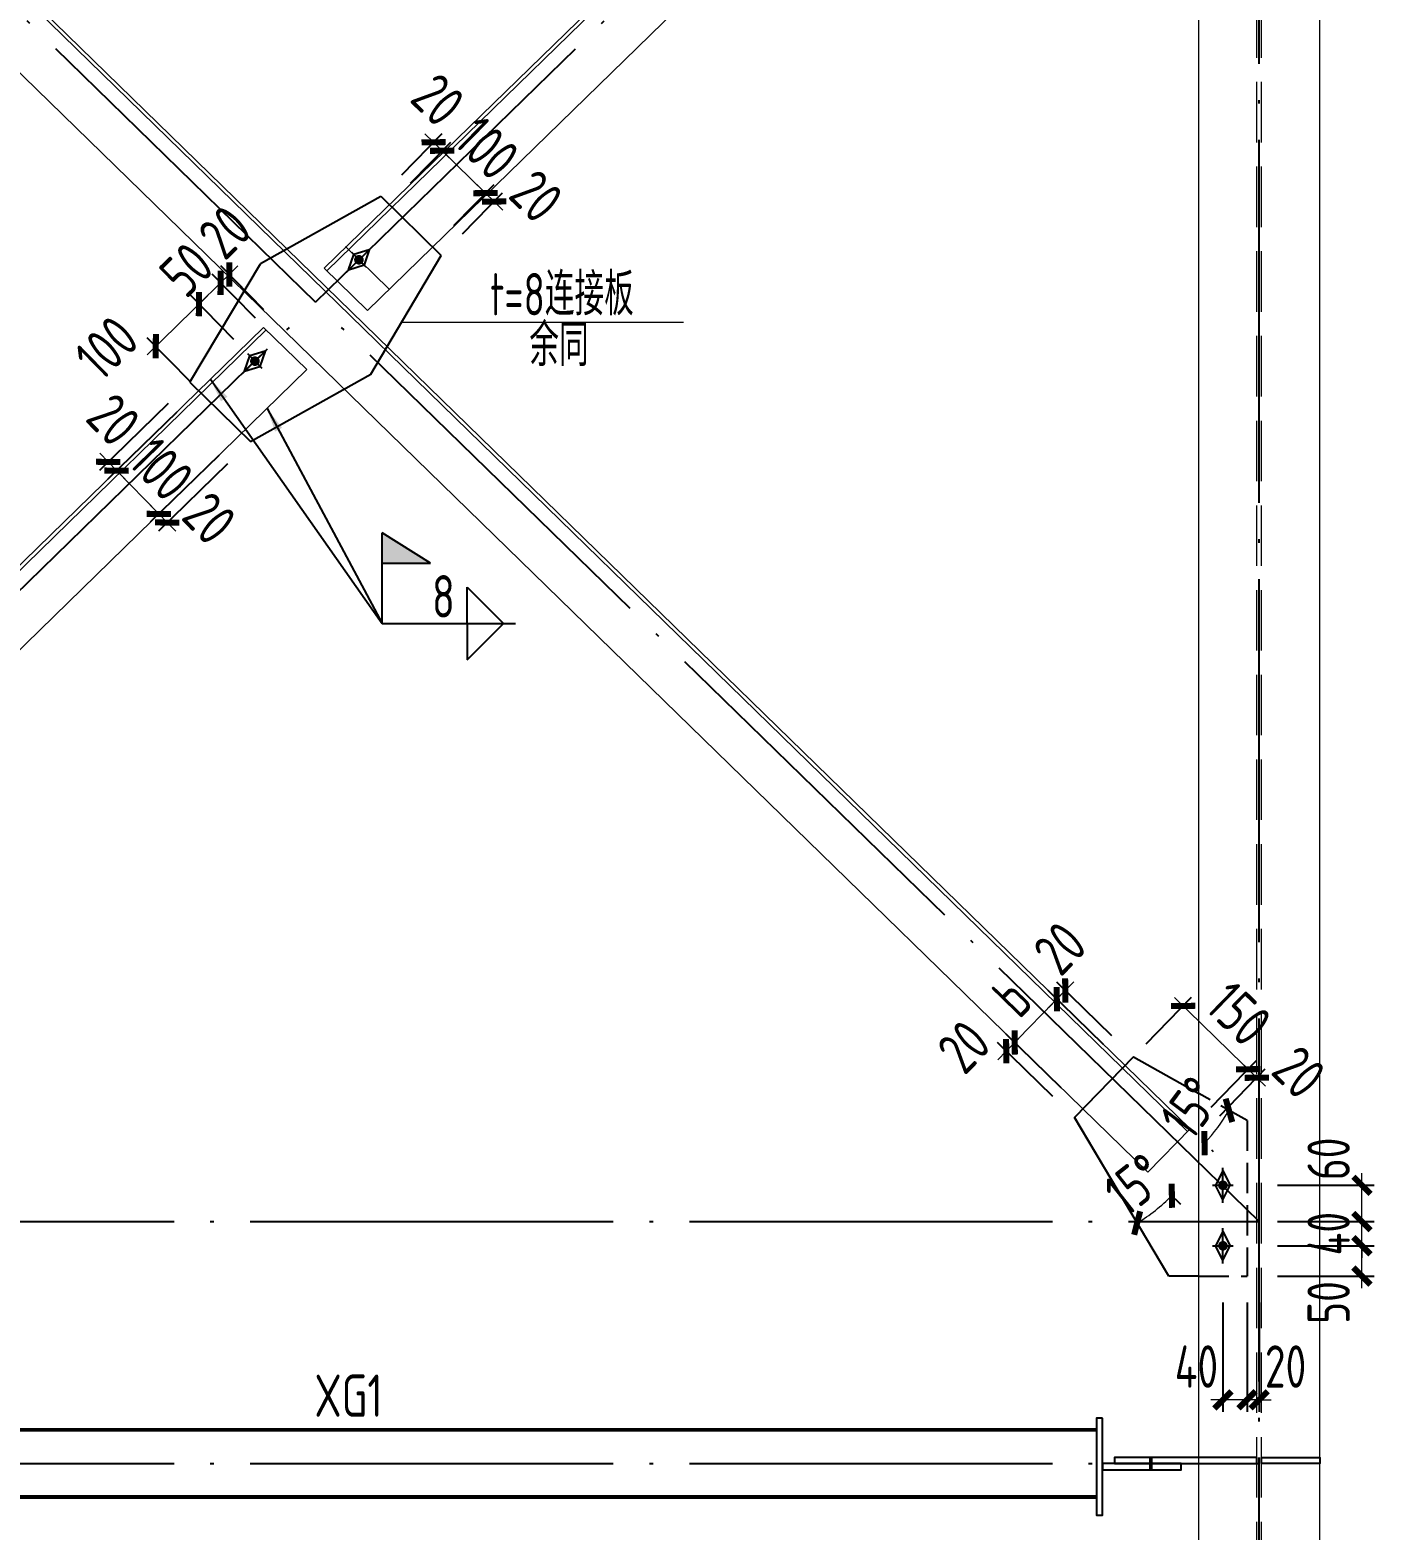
# Model space of a CAD drawing. Extents: x -2746917 to -971774, y -3334247 to -3250358.
# Drawn here: x -1808411 to -1797301, y -3297047 to -3284650 of the extents above; entities that cross this region are included whole.
import ezdxf

# ---------------------------------------------------------------- set-up
doc = ezdxf.new("R2010")
doc.units = 0
doc.header["$LTSCALE"] = 1000
doc.header["$MEASUREMENT"] = 0
doc.header["$PDMODE"] = 35
doc.linetypes.add('DASH', pattern=[0.35, 0.25, -0.1])
doc.linetypes.add('DOTE', pattern=[2.42, 2, -0.2, 0.02, -0.2])
doc.layers.get('0').update_dxf_attribs({"linetype": 'CONTINUOUS'})
doc.layers.get('Defpoints').update_dxf_attribs({"linetype": 'CONTINUOUS'})
for name, color, linetype in [('AXIS', 253, 'DOTE'), ('BEAM_CON', 4, 'CONTINUOUS'), ('BOLT', 7, 'CONTINUOUS'), ('COLU', 7, 'CONTINUOUS'), ('DIM', 3, 'CONTINUOUS'), ('NUM', 7, 'CONTINUOUS'), ('REIN', 1, 'CONTINUOUS'), ('TEXT', 7, 'CONTINUOUS'), ('WELD', 7, 'CONTINUOUS')]:
    doc.layers.add(name, color=color, linetype=linetype)
doc.styles.add('TSSD_Dimension', font='tssdeng.shx', dxfattribs={"width": 0.75, "bigfont": 'Hztxt.shx'})
doc.styles.add('TSSD_Label', font='tssdeng.shx', dxfattribs={"width": 0.75, "bigfont": 'hztxt.shx'})
doc.styles.add('TSSD_Rein', font='Tssdeng.shx', dxfattribs={"width": 0.75, "bigfont": 'hztxt.shx'})
doc.dimstyles.new('TSSD_20_100', dxfattribs={"dimtxt": 350, "dimasz": 100, "dimexe": 100, "dimexo": 250, "dimgap": 100, "dimtad": 1, "dimdec": 0, "dimlfac": 0.2, "dimzin": 0, "dimdsep": 46, "dimtxsty": 'TSSD_Dimension', "dimblk": 'ARCHTICK', "dimcen": 0, "dimdle": 100, "dimclrt": 7, "dimadec": 0, "dimazin": 0, "dimtfac": 1, "dimtdec": 0, "dimtix": 1, "dimtmove": 2, "dimatfit": 3, "dimfxl": 1, "dimtolj": 1, "dimtzin": 0, "dimlwd": 5, "dimarcsym": 0})
doc.dimstyles.new('TSSD_LEADER_STYLE_200.0', dxfattribs={"dimtxt": 700, "dimasz": 200, "dimexe": 200, "dimexo": 500, "dimgap": 0.09, "dimtad": 0, "dimtih": 1, "dimtoh": 1, "dimdec": 4, "dimzin": 0, "dimdsep": 46, "dimtxsty": 'Standard', "dimcen": 0.09, "dimdle": 200, "dimclrt": 7, "dimadec": 0, "dimazin": 0, "dimtfac": 1, "dimtdec": 4, "dimtofl": 0, "dimtmove": 0, "dimatfit": 3, "dimfxl": 1, "dimtolj": 1, "dimtzin": 0, "dimarcsym": 0})

# ---------------------------------------------------------------- blocks, each defined once
blk = doc.blocks.new('_ArchTick')
at = {"color": 0, "const_width": 0.5}
blk.add_lwpolyline([(-0.71, -0.71), (0.71, 0.71)], dxfattribs=at)
blk = doc.blocks.new('*D3173')
at = {"layer": 'Defpoints', "color": 0, "ltscale": 1.5}
for p in [(-1805806, -3287149), (-1812322, -3293638), (-1812929, -3294090), (-1813039, -3294367), (-1813102, -3294948)]:
    blk.add_point(p, dxfattribs=at)
at = {"layer": 'DIM', "color": 0, "lineweight": -2, "ltscale": 1.5}
blk.add_line((-1813108, -3294265), (-1813200, -3294353), dxfattribs=at)
at = {"layer": 'DIM', "color": 0, "lineweight": 5, "ltscale": 1.5}
blk.add_arc((-1812125, -3293306), 1400, 224.2559, 239.2559, dxfattribs=at)
at = {"layer": 'DIM', "color": 0, "lineweight": 5, "ltscale": 1.5, "xscale": 100, "yscale": 100, "zscale": 100}
for p, rotation in [((-1813128, -3294284), 134.2559407971029), ((-1812841, -3294510), 329.2559407971088)]:
    blk.add_blockref('_ArchTick', p, dxfattribs=dict(at, rotation=rotation))
at = {"layer": 'DIM', "color": 7, "ltscale": 1.5, "insert": (-1812822, -3294190), "char_height": 350, "attachment_point": 5, "rotation": 321.7559, "style": 'TSSD_Dimension'}
blk.add_mtext('\\A1;15°', dxfattribs=at)
blk = doc.blocks.new('*D3174')
at = {"layer": 'Defpoints', "color": 0, "ltscale": 1.5}
for p in [(-1806155, -3286791), (-1812811, -3293137), (-1813750, -3293663), (-1813540, -3293674), (-1813278, -3293732)]:
    blk.add_point(p, dxfattribs=at)
at = {"layer": 'DIM', "color": 0, "lineweight": -2, "ltscale": 1.5}
blk.add_line((-1813457, -3293906), (-1813470, -3293918), dxfattribs=at)
at = {"layer": 'DIM', "color": 0, "lineweight": 5, "ltscale": 1.5}
blk.add_arc((-1812474, -3292948), 1290, 209.2559, 224.2559, dxfattribs=at)
at = {"layer": 'DIM', "color": 0, "lineweight": 5, "ltscale": 1.5, "xscale": 100, "yscale": 100, "zscale": 100}
for p, rotation in [((-1813600, -3293579), 119.2559407970421), ((-1813398, -3293849), 314.2559407971016)]:
    blk.add_blockref('_ArchTick', p, dxfattribs=dict(at, rotation=rotation))
at = {"layer": 'DIM', "color": 7, "ltscale": 1.5, "insert": (-1813287, -3293556), "char_height": 350, "attachment_point": 5, "rotation": 306.7559, "style": 'TSSD_Dimension'}
blk.add_mtext('\\A1;15°', dxfattribs=at)
blk = doc.blocks.new('A$C7C2454F9')
at = {"layer": 'BOLT'}
for p, q in [((217, 41), (8, -160)), ((54, 2), (171, -121)), ((199, 23), (71, -16)), ((199, 23), (154, -103)), ((26, -142), (71, -16)), ((26, -142), (154, -103))]:
    blk.add_line(p, q, dxfattribs=at)
at = {"layer": 'BOLT', "const_width": 40}
blk.add_lwpolyline([(127, -46, 1), (98, -73, 1), (127, -46)], format="xyb", dxfattribs=at)
blk = doc.blocks.new('*D3191')
at = {"layer": 'Defpoints', "color": 0, "ltscale": 1.5}
for p in [(-1799923, -3292659), (-1799289, -3293137), (-1799359, -3293209)]:
    blk.add_point(p, dxfattribs=at)
at = {"layer": 'DIM', "color": 0, "lineweight": -2, "ltscale": 1.5}
for p, q in [((-1799468, -3292962), (-1799924, -3292518)), ((-1799538, -3293034), (-1799994, -3292589))]:
    blk.add_line(p, q, dxfattribs=at)
at = {"layer": 'DIM', "color": 0, "lineweight": 5, "ltscale": 1.5}
for p, q in [((-1799853, -3292588), (-1799783, -3292516)), ((-1799923, -3292659), (-1799992, -3292731)), ((-1799853, -3292588), (-1799923, -3292659))]:
    blk.add_line(p, q, dxfattribs=at)
at = {"layer": 'DIM', "color": 0, "lineweight": 5, "ltscale": 1.5, "xscale": 100, "yscale": 100, "zscale": 100}
for p, rotation in [((-1799923, -3292659), 45.74405920281765), ((-1799853, -3292588), 225.7440592028177)]:
    blk.add_blockref('_ArchTick', p, dxfattribs=dict(at, rotation=rotation))
at = {"layer": 'DIM', "color": 7, "ltscale": 1.5, "insert": (-1799897, -3292239), "char_height": 350, "attachment_point": 5, "rotation": 45.7441, "style": 'TSSD_Dimension'}
blk.add_mtext('\\A1;20', dxfattribs=at)
blk = doc.blocks.new('*D3192')
at = {"layer": 'Defpoints', "color": 0, "ltscale": 1.5}
for p in [(-1800271, -3293017), (-1799359, -3293209), (-1799708, -3293567)]:
    blk.add_point(p, dxfattribs=at)
at = {"layer": 'DIM', "color": 0, "lineweight": 5, "ltscale": 1.5}
blk.add_line((-1799853, -3292588), (-1800341, -3293089), dxfattribs=at)
at = {"layer": 'DIM', "color": 0, "lineweight": -2, "ltscale": 1.5}
for p, q in [((-1799538, -3293034), (-1799994, -3292589)), ((-1799887, -3293392), (-1800343, -3292948))]:
    blk.add_line(p, q, dxfattribs=at)
at = {"layer": 'DIM', "color": 0, "lineweight": 5, "ltscale": 1.5, "xscale": 100, "yscale": 100, "zscale": 100}
for p, rotation in [((-1799923, -3292659), 45.74405919441737), ((-1800271, -3293017), 225.7440591944174)]:
    blk.add_blockref('_ArchTick', p, dxfattribs=dict(at, rotation=rotation))
at = {"layer": 'DIM', "color": 7, "ltscale": 1.5, "insert": (-1800294, -3292646), "char_height": 350, "attachment_point": 5, "rotation": 45.7441, "style": 'TSSD_Dimension'}
blk.add_mtext('\\A1;b', dxfattribs=at)
blk = doc.blocks.new('*D3193')
at = {"layer": 'Defpoints', "color": 0, "ltscale": 1.5}
for p in [(-1800341, -3293089), (-1799778, -3293638), (-1799708, -3293567)]:
    blk.add_point(p, dxfattribs=at)
at = {"layer": 'DIM', "color": 0, "lineweight": -2, "ltscale": 1.5}
for p, q in [((-1799957, -3293464), (-1800413, -3293019)), ((-1799887, -3293392), (-1800343, -3292948))]:
    blk.add_line(p, q, dxfattribs=at)
at = {"layer": 'DIM', "color": 0, "lineweight": 5, "ltscale": 1.5}
for p, q in [((-1800271, -3293017), (-1800341, -3293089)), ((-1800271, -3293017), (-1800202, -3292946)), ((-1800341, -3293089), (-1800411, -3293161))]:
    blk.add_line(p, q, dxfattribs=at)
at = {"layer": 'DIM', "color": 0, "lineweight": 5, "ltscale": 1.5, "xscale": 100, "yscale": 100, "zscale": 100}
for p, rotation in [((-1800271, -3293017), 225.7440591944174), ((-1800341, -3293089), 45.74405919441741)]:
    blk.add_blockref('_ArchTick', p, dxfattribs=dict(at, rotation=rotation))
at = {"layer": 'DIM', "color": 7, "ltscale": 1.5, "insert": (-1800691, -3293053), "char_height": 350, "attachment_point": 5, "rotation": 45.7441, "style": 'TSSD_Dimension'}
blk.add_mtext('\\A1;20', dxfattribs=at)
blk = doc.blocks.new('*D3184')
at = {"layer": 'Defpoints', "color": 0, "ltscale": 1.5}
for p in [(-1798350, -3294918), (-1798250, -3294918), (-1798350, -3295971)]:
    blk.add_point(p, dxfattribs=at)
at = {"layer": 'DIM', "color": 0, "lineweight": -2, "ltscale": 1.5}
for p, q in [((-1798350, -3295168), (-1798350, -3296071)), ((-1798250, -3295168), (-1798250, -3296071))]:
    blk.add_line(p, q, dxfattribs=at)
at = {"layer": 'DIM', "color": 0, "lineweight": 5, "ltscale": 1.5}
for p, q in [((-1798350, -3295971), (-1798450, -3295971)), ((-1798250, -3295971), (-1798350, -3295971)), ((-1798250, -3295971), (-1798150, -3295971))]:
    blk.add_line(p, q, dxfattribs=at)
at = {"layer": 'DIM', "color": 0, "lineweight": 5, "ltscale": 1.5, "xscale": 100, "yscale": 100, "zscale": 100}
blk.add_blockref('_ArchTick', (-1798350, -3295971), dxfattribs=at)
at = {"layer": 'DIM', "color": 0, "lineweight": 5, "ltscale": 1.5, "xscale": 100, "yscale": 100, "zscale": 100, "rotation": 180}
blk.add_blockref('_ArchTick', (-1798250, -3295971), dxfattribs=at)
at = {"layer": 'DIM', "color": 7, "ltscale": 1.5, "insert": (-1798032, -3295696), "char_height": 350, "attachment_point": 5, "style": 'TSSD_Dimension'}
blk.add_mtext('\\A1;20', dxfattribs=at)
blk = doc.blocks.new('*D3185')
at = {"layer": 'Defpoints', "color": 0, "ltscale": 1.5}
for p in [(-1798550, -3294918), (-1798350, -3294918), (-1798550, -3295971)]:
    blk.add_point(p, dxfattribs=at)
at = {"layer": 'DIM', "color": 0, "lineweight": -2, "ltscale": 1.5}
for p, q in [((-1798550, -3295168), (-1798550, -3296071)), ((-1798350, -3295168), (-1798350, -3296071))]:
    blk.add_line(p, q, dxfattribs=at)
at = {"layer": 'DIM', "color": 0, "lineweight": 5, "ltscale": 1.5}
blk.add_line((-1798250, -3295971), (-1798650, -3295971), dxfattribs=at)
at = {"layer": 'DIM', "color": 0, "lineweight": 5, "ltscale": 1.5, "xscale": 100, "yscale": 100, "zscale": 100, "rotation": 180}
blk.add_blockref('_ArchTick', (-1798550, -3295971), dxfattribs=at)
at = {"layer": 'DIM', "color": 0, "lineweight": 5, "ltscale": 1.5, "xscale": 100, "yscale": 100, "zscale": 100}
blk.add_blockref('_ArchTick', (-1798350, -3295971), dxfattribs=at)
at = {"layer": 'DIM', "color": 7, "ltscale": 1.5, "insert": (-1798769, -3295696), "char_height": 350, "attachment_point": 5, "style": 'TSSD_Dimension'}
blk.add_mtext('\\A1;40', dxfattribs=at)
blk = doc.blocks.new('*D3186')
at = {"layer": 'Defpoints', "color": 0, "ltscale": 1.5}
for p in [(-1798350, -3294698), (-1797401, -3294698), (-1798350, -3294948)]:
    blk.add_point(p, dxfattribs=at)
at = {"layer": 'DIM', "color": 0, "lineweight": 5, "ltscale": 1.5}
blk.add_line((-1797401, -3295048), (-1797401, -3294598), dxfattribs=at)
at = {"layer": 'DIM', "color": 0, "lineweight": -2, "ltscale": 1.5}
for p, q in [((-1798100, -3294698), (-1797301, -3294698)), ((-1798100, -3294948), (-1797301, -3294948))]:
    blk.add_line(p, q, dxfattribs=at)
at = {"layer": 'DIM', "color": 0, "lineweight": 5, "ltscale": 1.5, "xscale": 100, "yscale": 100, "zscale": 100}
for p, rotation in [((-1797401, -3294698), 90), ((-1797401, -3294948), 270)]:
    blk.add_blockref('_ArchTick', p, dxfattribs=dict(at, rotation=rotation))
at = {"layer": 'DIM', "color": 7, "ltscale": 1.5, "insert": (-1797676, -3295167), "char_height": 350, "attachment_point": 5, "rotation": 90, "style": 'TSSD_Dimension'}
blk.add_mtext('\\A1;50', dxfattribs=at)
blk = doc.blocks.new('*D3187')
at = {"layer": 'Defpoints', "color": 0, "ltscale": 1.5}
for p in [(-1798350, -3294498), (-1797401, -3294498), (-1798350, -3294698)]:
    blk.add_point(p, dxfattribs=at)
at = {"layer": 'DIM', "color": 0, "lineweight": 5, "ltscale": 1.5}
for p, q in [((-1797401, -3294498), (-1797401, -3294398)), ((-1797401, -3294698), (-1797401, -3294498)), ((-1797401, -3294698), (-1797401, -3294798))]:
    blk.add_line(p, q, dxfattribs=at)
at = {"layer": 'DIM', "color": 0, "lineweight": -2, "ltscale": 1.5}
for p, q in [((-1798100, -3294498), (-1797301, -3294498)), ((-1798100, -3294698), (-1797301, -3294698))]:
    blk.add_line(p, q, dxfattribs=at)
at = {"layer": 'DIM', "color": 0, "lineweight": 5, "ltscale": 1.5, "xscale": 100, "yscale": 100, "zscale": 100}
for p, rotation in [((-1797401, -3294498), 270), ((-1797401, -3294698), 90)]:
    blk.add_blockref('_ArchTick', p, dxfattribs=dict(at, rotation=rotation))
at = {"layer": 'DIM', "color": 7, "ltscale": 1.5, "insert": (-1797676, -3294598), "char_height": 350, "attachment_point": 5, "rotation": 90, "style": 'TSSD_Dimension'}
blk.add_mtext('\\A1;40', dxfattribs=at)
blk = doc.blocks.new('*D3188')
at = {"layer": 'Defpoints', "color": 0, "ltscale": 1.5}
for p in [(-1798350, -3294198), (-1797401, -3294198), (-1798350, -3294498)]:
    blk.add_point(p, dxfattribs=at)
at = {"layer": 'DIM', "color": 0, "lineweight": 5, "ltscale": 1.5}
blk.add_line((-1797401, -3294598), (-1797401, -3294098), dxfattribs=at)
at = {"layer": 'DIM', "color": 0, "lineweight": -2, "ltscale": 1.5}
for p, q in [((-1798100, -3294198), (-1797301, -3294198)), ((-1798100, -3294498), (-1797301, -3294498))]:
    blk.add_line(p, q, dxfattribs=at)
at = {"layer": 'DIM', "color": 0, "lineweight": 5, "ltscale": 1.5, "xscale": 100, "yscale": 100, "zscale": 100}
for p, rotation in [((-1797401, -3294198), 90), ((-1797401, -3294498), 270)]:
    blk.add_blockref('_ArchTick', p, dxfattribs=dict(at, rotation=rotation))
at = {"layer": 'DIM', "color": 7, "ltscale": 1.5, "insert": (-1797676, -3293980), "char_height": 350, "attachment_point": 5, "rotation": 90, "style": 'TSSD_Dimension'}
blk.add_mtext('\\A1;60', dxfattribs=at)
blk = doc.blocks.new('*D3189')
at = {"layer": 'Defpoints', "color": 0, "ltscale": 1.5}
for p in [(-1806294, -3287149), (-1799778, -3293638), (-1799171, -3294090), (-1799157, -3294443), (-1798998, -3294948)]:
    blk.add_point(p, dxfattribs=at)
at = {"layer": 'DIM', "color": 0, "lineweight": -2, "ltscale": 1.5}
blk.add_line((-1798991, -3294265), (-1798900, -3294353), dxfattribs=at)
at = {"layer": 'DIM', "color": 0, "lineweight": 5, "ltscale": 1.5}
blk.add_arc((-1799975, -3293306), 1400, 300.7441, 315.7441, dxfattribs=at)
at = {"layer": 'DIM', "color": 0, "lineweight": 5, "ltscale": 1.5, "xscale": 100, "yscale": 100, "zscale": 100}
for p, rotation in [((-1798972, -3294284), 45.74405920289698), ((-1799259, -3294510), 210.7440592028892)]:
    blk.add_blockref('_ArchTick', p, dxfattribs=dict(at, rotation=rotation))
at = {"layer": 'DIM', "color": 7, "ltscale": 1.5, "insert": (-1799278, -3294190), "char_height": 350, "attachment_point": 5, "rotation": 38.2441, "style": 'TSSD_Dimension'}
blk.add_mtext('\\A1;15°', dxfattribs=at)
blk = doc.blocks.new('*D3190')
at = {"layer": 'Defpoints', "color": 0, "ltscale": 1.5}
for p in [(-1805945, -3286791), (-1799289, -3293137), (-1798350, -3293663), (-1798822, -3293732), (-1798627, -3293765)]:
    blk.add_point(p, dxfattribs=at)
at = {"layer": 'DIM', "color": 0, "lineweight": -2, "ltscale": 1.5}
blk.add_line((-1798643, -3293906), (-1798630, -3293918), dxfattribs=at)
at = {"layer": 'DIM', "color": 0, "lineweight": 5, "ltscale": 1.5}
blk.add_arc((-1799626, -3292948), 1290, 315.7441, 330.7441, dxfattribs=at)
at = {"layer": 'DIM', "color": 0, "lineweight": 5, "ltscale": 1.5, "xscale": 100, "yscale": 100, "zscale": 100}
for p, rotation in [((-1798500, -3293579), 60.74405920296264), ((-1798702, -3293849), 225.7440592028994)]:
    blk.add_blockref('_ArchTick', p, dxfattribs=dict(at, rotation=rotation))
at = {"layer": 'DIM', "color": 7, "ltscale": 1.5, "insert": (-1798813, -3293556), "char_height": 350, "attachment_point": 5, "rotation": 53.2441, "style": 'TSSD_Dimension'}
blk.add_mtext('\\A1;15°', dxfattribs=at)
blk = doc.blocks.new('*D3182')
at = {"layer": 'Defpoints', "color": 0, "ltscale": 1.5}
for p in [(-1798341, -3293239), (-1798822, -3293732), (-1798750, -3293802)]:
    blk.add_point(p, dxfattribs=at)
at = {"layer": 'DIM', "color": 0, "lineweight": -2, "ltscale": 1.5}
for p, q in [((-1798647, -3293553), (-1798272, -3293167)), ((-1798576, -3293623), (-1798200, -3293237))]:
    blk.add_line(p, q, dxfattribs=at)
at = {"layer": 'DIM', "color": 0, "lineweight": 5, "ltscale": 1.5}
for p, q in [((-1798341, -3293239), (-1798413, -3293169)), ((-1798270, -3293309), (-1798341, -3293239)), ((-1798270, -3293309), (-1798198, -3293379))]:
    blk.add_line(p, q, dxfattribs=at)
at = {"layer": 'DIM', "color": 0, "lineweight": 5, "ltscale": 1.5, "xscale": 100, "yscale": 100, "zscale": 100}
for p, rotation in [((-1798341, -3293239), 315.7440592031876), ((-1798270, -3293309), 135.7440592031876)]:
    blk.add_blockref('_ArchTick', p, dxfattribs=dict(at, rotation=rotation))
at = {"layer": 'DIM', "color": 7, "ltscale": 1.5, "insert": (-1797921, -3293264), "char_height": 350, "attachment_point": 5, "rotation": 315.7441, "style": 'TSSD_Dimension'}
blk.add_mtext('\\A1;20', dxfattribs=at)
blk = doc.blocks.new('*D3183')
at = {"layer": 'Defpoints', "color": 0, "ltscale": 1.5}
for p in [(-1798878, -3292716), (-1799359, -3293209), (-1798822, -3293732)]:
    blk.add_point(p, dxfattribs=at)
at = {"layer": 'DIM', "color": 0, "lineweight": -2, "ltscale": 1.5}
for p, q in [((-1799184, -3293030), (-1798809, -3292644)), ((-1798647, -3293553), (-1798272, -3293167))]:
    blk.add_line(p, q, dxfattribs=at)
at = {"layer": 'DIM', "color": 0, "lineweight": 5, "ltscale": 1.5}
blk.add_line((-1798270, -3293309), (-1798950, -3292646), dxfattribs=at)
at = {"layer": 'DIM', "color": 0, "lineweight": 5, "ltscale": 1.5, "xscale": 100, "yscale": 100, "zscale": 100}
for p, rotation in [((-1798878, -3292716), 135.7440592076811), ((-1798341, -3293239), 315.7440592076812)]:
    blk.add_blockref('_ArchTick', p, dxfattribs=dict(at, rotation=rotation))
at = {"layer": 'DIM', "color": 7, "ltscale": 1.5, "insert": (-1798418, -3292780), "char_height": 350, "attachment_point": 5, "rotation": 315.7441, "style": 'TSSD_Dimension'}
blk.add_mtext('\\A1;150', dxfattribs=at)
blk = doc.blocks.new('*D3200')
at = {"layer": 'Defpoints', "color": 0, "ltscale": 1.5}
for p in [(-1807014, -3286915), (-1806552, -3287386), (-1806910, -3287736)]:
    blk.add_point(p, dxfattribs=at)
at = {"layer": 'DIM', "color": 0, "lineweight": 5, "ltscale": 1.5}
blk.add_line((-1807443, -3287334), (-1806942, -3286845), dxfattribs=at)
at = {"layer": 'DIM', "color": 0, "lineweight": -2, "ltscale": 1.5}
for p, q in [((-1806727, -3287208), (-1807084, -3286843)), ((-1807085, -3287557), (-1807441, -3287193))]:
    blk.add_line(p, q, dxfattribs=at)
at = {"layer": 'DIM', "color": 0, "lineweight": 5, "ltscale": 1.5, "xscale": 100, "yscale": 100, "zscale": 100}
for p, rotation in [((-1807014, -3286915), 44.36434741924273), ((-1807371, -3287264), 224.3643474192428)]:
    blk.add_blockref('_ArchTick', p, dxfattribs=dict(at, rotation=rotation))
at = {"layer": 'DIM', "color": 7, "ltscale": 1.5, "insert": (-1807777, -3287277), "char_height": 350, "attachment_point": 5, "rotation": 44.3643, "style": 'TSSD_Dimension'}
blk.add_mtext('\\A1;100', dxfattribs=at)
blk = doc.blocks.new('*D3201')
at = {"layer": 'Defpoints', "color": 0, "ltscale": 1.5}
for p in [(-1806835, -3286740), (-1806373, -3287211), (-1806552, -3287386)]:
    blk.add_point(p, dxfattribs=at)
at = {"layer": 'DIM', "color": 0, "lineweight": -2, "ltscale": 1.5}
for p, q in [((-1806548, -3287033), (-1806905, -3286668)), ((-1806727, -3287208), (-1807084, -3286843))]:
    blk.add_line(p, q, dxfattribs=at)
at = {"layer": 'DIM', "color": 0, "lineweight": 5, "ltscale": 1.5}
for p, q in [((-1806835, -3286740), (-1806763, -3286670)), ((-1807014, -3286915), (-1806835, -3286740)), ((-1807014, -3286915), (-1807085, -3286984))]:
    blk.add_line(p, q, dxfattribs=at)
at = {"layer": 'DIM', "color": 0, "lineweight": 5, "ltscale": 1.5, "xscale": 100, "yscale": 100, "zscale": 100}
for p, rotation in [((-1806835, -3286740), 224.3643474193004), ((-1807014, -3286915), 44.36434741930044)]:
    blk.add_blockref('_ArchTick', p, dxfattribs=dict(at, rotation=rotation))
at = {"layer": 'DIM', "color": 7, "ltscale": 1.5, "insert": (-1807117, -3286631), "char_height": 350, "attachment_point": 5, "rotation": 44.3643, "style": 'TSSD_Dimension'}
blk.add_mtext('\\A1;50', dxfattribs=at)
blk = doc.blocks.new('*D3202')
at = {"layer": 'Defpoints', "color": 0, "ltscale": 1.5}
for p in [(-1806763, -3286670), (-1806373, -3287211), (-1806302, -3287142)]:
    blk.add_point(p, dxfattribs=at)
at = {"layer": 'DIM', "color": 0, "lineweight": -2, "ltscale": 1.5}
for p, q in [((-1806477, -3286963), (-1806833, -3286598)), ((-1806548, -3287033), (-1806905, -3286668))]:
    blk.add_line(p, q, dxfattribs=at)
at = {"layer": 'DIM', "color": 0, "lineweight": 5, "ltscale": 1.5}
for p, q in [((-1806763, -3286670), (-1806692, -3286600)), ((-1806835, -3286740), (-1806763, -3286670)), ((-1806835, -3286740), (-1806906, -3286810))]:
    blk.add_line(p, q, dxfattribs=at)
at = {"layer": 'DIM', "color": 0, "lineweight": 5, "ltscale": 1.5, "xscale": 100, "yscale": 100, "zscale": 100}
for p, rotation in [((-1806835, -3286740), 44.36434741930044), ((-1806763, -3286670), 224.3643474193004)]:
    blk.add_blockref('_ArchTick', p, dxfattribs=dict(at, rotation=rotation))
at = {"layer": 'DIM', "color": 7, "ltscale": 1.5, "insert": (-1806800, -3286321), "char_height": 350, "attachment_point": 5, "rotation": 44.3643, "style": 'TSSD_Dimension'}
blk.add_mtext('\\A1;20', dxfattribs=at)
blk = doc.blocks.new('*D3203')
at = {"layer": 'Defpoints', "color": 0, "ltscale": 1.5}
for p in [(-1807089, -3287562), (-1807019, -3287633), (-1807695, -3288292)]:
    blk.add_point(p, dxfattribs=at)
at = {"layer": 'DIM', "color": 0, "lineweight": -2, "ltscale": 1.5}
for p, q in [((-1807268, -3287736), (-1807836, -3288290)), ((-1807198, -3287808), (-1807766, -3288361))]:
    blk.add_line(p, q, dxfattribs=at)
at = {"layer": 'DIM', "color": 0, "lineweight": 5, "ltscale": 1.5}
for p, q in [((-1807765, -3288220), (-1807834, -3288148)), ((-1807765, -3288220), (-1807695, -3288292)), ((-1807695, -3288292), (-1807625, -3288363))]:
    blk.add_line(p, q, dxfattribs=at)
at = {"layer": 'DIM', "color": 0, "lineweight": 5, "ltscale": 1.5, "xscale": 100, "yscale": 100, "zscale": 100}
for p, rotation in [((-1807765, -3288220), 314.2559407972779), ((-1807695, -3288292), 134.2559407972779)]:
    blk.add_blockref('_ArchTick', p, dxfattribs=dict(at, rotation=rotation))
at = {"layer": 'DIM', "color": 7, "ltscale": 1.5, "insert": (-1807720, -3287872), "char_height": 350, "attachment_point": 5, "rotation": 314.2559, "style": 'TSSD_Dimension'}
blk.add_mtext('\\A1;20', dxfattribs=at)
blk = doc.blocks.new('*D3204')
at = {"layer": 'Defpoints', "color": 0, "ltscale": 1.5}
for p in [(-1807019, -3287633), (-1806670, -3287991), (-1807346, -3288650)]:
    blk.add_point(p, dxfattribs=at)
at = {"layer": 'DIM', "color": 0, "lineweight": -2, "ltscale": 1.5}
for p, q in [((-1807198, -3287808), (-1807766, -3288361)), ((-1806849, -3288166), (-1807417, -3288719))]:
    blk.add_line(p, q, dxfattribs=at)
at = {"layer": 'DIM', "color": 0, "lineweight": 5, "ltscale": 1.5}
for p, q in [((-1807695, -3288292), (-1807765, -3288220)), ((-1807695, -3288292), (-1807346, -3288650)), ((-1807346, -3288650), (-1807276, -3288721))]:
    blk.add_line(p, q, dxfattribs=at)
at = {"layer": 'DIM', "color": 0, "lineweight": 5, "ltscale": 1.5, "xscale": 100, "yscale": 100, "zscale": 100}
for p, rotation in [((-1807695, -3288292), 314.2559407973297), ((-1807346, -3288650), 134.2559407973297)]:
    blk.add_blockref('_ArchTick', p, dxfattribs=dict(at, rotation=rotation))
at = {"layer": 'DIM', "color": 7, "ltscale": 1.5, "insert": (-1807323, -3288279), "char_height": 350, "attachment_point": 5, "rotation": 314.2559, "style": 'TSSD_Dimension'}
blk.add_mtext('\\A1;100', dxfattribs=at)
blk = doc.blocks.new('*D3205')
at = {"layer": 'Defpoints', "color": 0, "ltscale": 1.5}
for p in [(-1806670, -3287991), (-1806600, -3288063), (-1807276, -3288721)]:
    blk.add_point(p, dxfattribs=at)
at = {"layer": 'DIM', "color": 0, "lineweight": -2, "ltscale": 1.5}
for p, q in [((-1806849, -3288166), (-1807417, -3288719)), ((-1806779, -3288237), (-1807348, -3288791))]:
    blk.add_line(p, q, dxfattribs=at)
at = {"layer": 'DIM', "color": 0, "lineweight": 5, "ltscale": 1.5}
for p, q in [((-1807346, -3288650), (-1807416, -3288578)), ((-1807346, -3288650), (-1807276, -3288721)), ((-1807276, -3288721), (-1807206, -3288793))]:
    blk.add_line(p, q, dxfattribs=at)
at = {"layer": 'DIM', "color": 0, "lineweight": 5, "ltscale": 1.5, "xscale": 100, "yscale": 100, "zscale": 100}
for p, rotation in [((-1807346, -3288650), 314.2559407973297), ((-1807276, -3288721), 134.2559407973297)]:
    blk.add_blockref('_ArchTick', p, dxfattribs=dict(at, rotation=rotation))
at = {"layer": 'DIM', "color": 7, "ltscale": 1.5, "insert": (-1806927, -3288686), "char_height": 350, "attachment_point": 5, "rotation": 314.2559, "style": 'TSSD_Dimension'}
blk.add_mtext('\\A1;20', dxfattribs=at)
blk = doc.blocks.new('*D3237')
at = {"layer": 'Defpoints', "color": 0, "ltscale": 1.5}
for p in [(-1805003, -3285648), (-1805512, -3286025), (-1805440, -3286095)]:
    blk.add_point(p, dxfattribs=at)
at = {"layer": 'DIM', "color": 0, "lineweight": -2, "ltscale": 1.5}
for p, q in [((-1805337, -3285846), (-1805004, -3285506)), ((-1805265, -3285916), (-1804933, -3285576))]:
    blk.add_line(p, q, dxfattribs=at)
at = {"layer": 'DIM', "color": 0, "lineweight": 5, "ltscale": 1.5}
for p, q in [((-1805074, -3285578), (-1805146, -3285508)), ((-1805074, -3285578), (-1805003, -3285648)), ((-1805003, -3285648), (-1804931, -3285718))]:
    blk.add_line(p, q, dxfattribs=at)
at = {"layer": 'DIM', "color": 0, "lineweight": 5, "ltscale": 1.5, "xscale": 100, "yscale": 100, "zscale": 100}
for p, rotation in [((-1805074, -3285578), 315.6103843004882), ((-1805003, -3285648), 135.6103843004883)]:
    blk.add_blockref('_ArchTick', p, dxfattribs=dict(at, rotation=rotation))
at = {"layer": 'DIM', "color": 7, "ltscale": 1.5, "insert": (-1805038, -3285228), "char_height": 350, "attachment_point": 5, "rotation": 315.6104, "style": 'TSSD_Dimension'}
blk.add_mtext('\\A1;20', dxfattribs=at)
blk = doc.blocks.new('*D3238')
at = {"layer": 'Defpoints', "color": 0, "ltscale": 1.5}
for p in [(-1805440, -3286095), (-1804645, -3285998), (-1805083, -3286444)]:
    blk.add_point(p, dxfattribs=at)
at = {"layer": 'DIM', "color": 0, "lineweight": -2, "ltscale": 1.5}
for p, q in [((-1805265, -3285916), (-1804933, -3285576)), ((-1804908, -3286266), (-1804575, -3285926))]:
    blk.add_line(p, q, dxfattribs=at)
at = {"layer": 'DIM', "color": 0, "lineweight": 5, "ltscale": 1.5}
for p, q in [((-1805003, -3285648), (-1805074, -3285578)), ((-1805003, -3285648), (-1804645, -3285998)), ((-1804645, -3285998), (-1804574, -3286068))]:
    blk.add_line(p, q, dxfattribs=at)
at = {"layer": 'DIM', "color": 0, "lineweight": 5, "ltscale": 1.5, "xscale": 100, "yscale": 100, "zscale": 100}
for p, rotation in [((-1805003, -3285648), 315.6103843006034), ((-1804645, -3285998), 135.6103843006034)]:
    blk.add_blockref('_ArchTick', p, dxfattribs=dict(at, rotation=rotation))
at = {"layer": 'DIM', "color": 7, "ltscale": 1.5, "insert": (-1804632, -3285626), "char_height": 350, "attachment_point": 5, "rotation": 315.6104, "style": 'TSSD_Dimension'}
blk.add_mtext('\\A1;100', dxfattribs=at)
blk = doc.blocks.new('*D3239')
at = {"layer": 'Defpoints', "color": 0, "ltscale": 1.5}
for p in [(-1804574, -3286068), (-1805083, -3286444), (-1805011, -3286514)]:
    blk.add_point(p, dxfattribs=at)
at = {"layer": 'DIM', "color": 0, "lineweight": -2, "ltscale": 1.5}
for p, q in [((-1804908, -3286266), (-1804575, -3285926)), ((-1804836, -3286336), (-1804504, -3285996))]:
    blk.add_line(p, q, dxfattribs=at)
at = {"layer": 'DIM', "color": 0, "lineweight": 5, "ltscale": 1.5}
for p, q in [((-1804645, -3285998), (-1804717, -3285928)), ((-1804645, -3285998), (-1804574, -3286068)), ((-1804574, -3286068), (-1804502, -3286138))]:
    blk.add_line(p, q, dxfattribs=at)
at = {"layer": 'DIM', "color": 0, "lineweight": 5, "ltscale": 1.5, "xscale": 100, "yscale": 100, "zscale": 100}
for p, rotation in [((-1804645, -3285998), 315.6103843006034), ((-1804574, -3286068), 135.6103843006034)]:
    blk.add_blockref('_ArchTick', p, dxfattribs=dict(at, rotation=rotation))
at = {"layer": 'DIM', "color": 7, "ltscale": 1.5, "insert": (-1804225, -3286024), "char_height": 350, "attachment_point": 5, "rotation": 315.6104, "style": 'TSSD_Dimension'}
blk.add_mtext('\\A1;20', dxfattribs=at)
blk = doc.blocks.new('_WELD001')
at = {"linetype": 'ByBlock'}
h = blk.add_hatch(color=0, dxfattribs=at)
h.paths.add_polyline_path([(0.8, 1), (0, 1.5), (0, 1)])
edge = h.paths.add_edge_path()
edge.add_line((0, 0), (0, 1.5))
at = {"color": 0, "linetype": 'ByBlock'}
for p, q in [((0, 0), (0, 1.5)), ((0.8, 1), (0, 1.5)), ((0, 1), (0.8, 1))]:
    blk.add_line(p, q, dxfattribs=at)
blk = doc.blocks.new('_WELD004')
at = {"color": 0, "linetype": 'ByBlock'}
for p, q in [((0, 1), (1, 0)), ((0, 0), (0, 1))]:
    blk.add_line(p, q, dxfattribs=at)

msp = doc.modelspace()

# ---------------------------------------------------------------- linework, layer by layer
at = {"ltscale": 1.5}
for p, q in [((-1806504.81, -3286580.91), (-1805511.54, -3286024.52)), ((-1805511.54, -3286024.52), (-1805011.11, -3286514.4)), ((-1807088.88, -3287561.55), (-1806506.67, -3286582.72)), ((-1805593.47, -3287493.48), (-1805011.11, -3286514.4)), ((-1807088.88, -3287561.55), (-1806587.35, -3288050.22)), ((-1806587.35, -3288050.22), (-1805593.47, -3287493.48)), ((-1799289, -3293136.94), (-1799777.51, -3293638.3)), ((-1799777.51, -3293638.3), (-1799289, -3293136.94)), ((-1799289, -3293136.94), (-1798749.99, -3293438.87)), ((-1799289, -3293136.94), (-1798749.99, -3293438.87)), ((-1799777.51, -3293638.3), (-1799023.45, -3294906.05)), ((-1798998.29, -3294948.35), (-1799777.51, -3293638.3)), ((-1798749.99, -3294948.35), (-1798998.29, -3294948.35))]:
    msp.add_line(p, q, dxfattribs=at)
at = {"linetype": 'DASH'}
for p, q in [((-1798349.99, -3293662.93), (-1798749.99, -3293438.87)), ((-1798349.99, -3293662.93), (-1798349.99, -3294948.35)), ((-1798749.99, -3294948.35), (-1798349.99, -3294948.35))]:
    msp.add_line(p, q, dxfattribs=at)
at = {"layer": 'AXIS', "ltscale": 1.5}
for p, q in [((-1798249.99, -3303078.95), (-1798249.99, -3277498.35)), ((-1798249.99, -3294498.35), (-1813849.99, -3279298.35)), ((-1813849.99, -3294498.35), (-1798249.99, -3279298.35)), ((-1813849.99, -3294498.35), (-1798249.99, -3294498.35)), ((-1813849.99, -3296498.35), (-1798249.99, -3296498.35))]:
    msp.add_line(p, q, dxfattribs=at)
at = {"layer": 'BEAM_CON', "lineweight": 5}
for p, q in [((-1798749.99, -3303078.95), (-1798749.99, -3277498.35)), ((-1797749.99, -3303078.95), (-1797749.99, -3277498.35)), ((-1798842.55, -3293753.44), (-1812949.97, -3280007.76)), ((-1798821.62, -3293731.96), (-1812929.03, -3279986.27)), ((-1805978.35, -3286619.11), (-1799170.96, -3279986.27)), ((-1805956.85, -3286640.06), (-1799150.02, -3280007.76)), ((-1799170.55, -3294090.07), (-1813349.99, -3280274.2)), ((-1805620.11, -3286968.16), (-1798749.99, -3280274.2)), ((-1805445.64, -3286789.11), (-1805803.88, -3286440.06)), ((-1805620.11, -3286968.16), (-1805978.35, -3286619.11)), ((-1813278.37, -3293731.96), (-1806479.88, -3287107.78)), ((-1806121.64, -3287456.83), (-1806479.88, -3287107.78)), ((-1813257.43, -3293753.44), (-1806458.38, -3287128.73)), ((-1812929.44, -3294090.07), (-1806121.64, -3287456.83)), ((-1798821.62, -3293731.96), (-1799170.55, -3294090.07))]:
    msp.add_line(p, q, dxfattribs=at)
at = {"layer": 'BEAM_CON', "linetype": 'DASH', "lineweight": 5, "ltscale": 2}
for p, q in [((-1798269.99, -3303078.95), (-1798269.99, -3277498.35)), ((-1798229.99, -3303078.95), (-1798229.99, -3277498.35))]:
    msp.add_line(p, q, dxfattribs=at)
at = {"layer": 'COLU', "lineweight": 5}
msp.add_line((-1805338.67, -3287065.11), (-1803007.61, -3287065.11), dxfattribs=at)
at = {"layer": 'COLU'}
for points in [[(-1799544.99, -3296123.35), (-1799594.99, -3296123.35), (-1799594.99, -3296923.35), (-1799544.99, -3296923.35)], [(-1798894.99, -3296498.35), (-1799544.99, -3296498.35), (-1799544.99, -3296548.35), (-1798894.99, -3296548.35)], [(-1798269.99, -3296448.35), (-1799444.99, -3296448.35), (-1799444.99, -3296498.35), (-1798269.99, -3296498.35)], [(-1798229.99, -3296448.35), (-1797749.99, -3296448.35), (-1797749.99, -3296498.35), (-1798229.99, -3296498.35)]]:
    msp.add_lwpolyline(points, close=True, dxfattribs=at)
at = {"layer": 'REIN', "color": 134}
for p, q in [((-1799594.99, -3296213.35), (-1812524.99, -3296213.35)), ((-1799594.99, -3296228.35), (-1812524.99, -3296228.35)), ((-1799594.99, -3296768.35), (-1812524.99, -3296768.35)), ((-1799594.99, -3296783.35), (-1812524.99, -3296783.35))]:
    msp.add_line(p, q, dxfattribs=at)
at = {"layer": 'REIN'}
msp.add_lwpolyline([(-1799144.99, -3296448.35, 30, 30, 0), (-1799144.99, -3296548.35, 30, 30, 0)], format="xyseb", dxfattribs=at)
at = {"layer": 'WELD'}
msp.add_line((-1805499.77, -3289555.98), (-1804396.45, -3289555.98), dxfattribs=at)

# ---------------------------------------------------------------- block references
at = {"layer": 'NUM', "ltscale": 1.5, "rotation": 180.6455091140349}
for p in [(-1805578.54, -3286607.51), (-1806438.31, -3287445.24)]:
    msp.add_blockref('A$C7C2454F9', p, dxfattribs=at)
at = {"layer": 'NUM', "ltscale": 1.5, "xscale": -1, "rotation": 133.6349980256245}
for p in [(-1798670.71, -3294157.82), (-1798670.71, -3294657.82)]:
    msp.add_blockref('A$C7C2454F9', p, dxfattribs=at)
at = {"layer": 'WELD'}
for name, p, xscale, yscale, zscale in [('_WELD001', (-1805499.77, -3289555.98), 500, 500, 500), ('_WELD004', (-1804796.45, -3289555.98), 300, 300, 300)]:
    msp.add_blockref(name, p, dxfattribs=dict(at, xscale=xscale, yscale=yscale, zscale=zscale))
at = {"layer": 'WELD', "xscale": -300, "yscale": 300, "zscale": 300.0000000000001, "rotation": 180}
msp.add_blockref('_WELD004', (-1804796.45, -3289555.98), dxfattribs=at)

# ---------------------------------------------------------------- texts
at = {"layer": 'TEXT', "lineweight": 5, "style": 'TSSD_Rein', "width": 0.7}
for s, p in [('t=8连接板', (-1804608.52, -3287008.72)), ('余同', (-1804283.08, -3287427.42))]:
    msp.add_text(s, height=350, dxfattribs=at).set_placement(p)
at = {"layer": 'TEXT', "style": 'TSSD_Label', "width": 0.75}
msp.add_text('8', height=350, dxfattribs=at).set_placement((-1805087.8, -3289505.98))
at = {"layer": 'TEXT', "ltscale": 1.5, "style": 'TSSD_Rein', "width": 0.75}
msp.add_text('XG1', height=350, dxfattribs=at).set_placement((-1806059.99, -3296111.69))

# ---------------------------------------------------------------- dimensions: what is measured, and where the dimension line sits
at = {"layer": 'DIM', "ltscale": 1.5}
for base, p1, p2, angle, picture, middle, dimtype in [((-1805002.58, -3285647.73), (-1805511.54, -3286024.52), (-1805439.99, -3286094.56), 315.610384, '*D3237', (-1805037.76, -3285228.46), 161), ((-1804573.7, -3286067.57), (-1805082.59, -3286444.43), (-1805011.11, -3286514.4), 135.610384, '*D3239', (-1804225.33, -3286023.76), 160), ((-1806763.31, -3286669.76), (-1806373.4, -3287211.48), (-1806301.88, -3287141.54), 224.364347, '*D3202', (-1806799.53, -3286320.52), 160), ((-1807013.61, -3286914.57), (-1806909.76, -3287736.07), (-1806552.19, -3287386.35), 44.364347, '*D3200', (-1807777.28, -3287276.81), 161), ((-1807694.79, -3288291.54), (-1807088.88, -3287561.55), (-1807019.09, -3287633.17), 314.255941, '*D3203', (-1807719.95, -3287871.65), 161), ((-1807276.07, -3288721.28), (-1806670.16, -3287991.29), (-1806600.37, -3288062.91), 134.255941, '*D3205', (-1806926.76, -3288685.72), 160), ((-1799922.57, -3292659.24), (-1799289, -3293136.94), (-1799358.79, -3293208.56), 225.744059, '*D3191', (-1799897.4, -3292239.35), 161), ((-1800341.29, -3293088.98), (-1799707.72, -3293566.67), (-1799777.51, -3293638.3), 45.744059, '*D3193', (-1800690.59, -3293053.42), 160), ((-1798341.32, -3293239.02), (-1798749.99, -3293801.74), (-1798821.62, -3293731.96), 135.744059, '*D3182', (-1797921.43, -3293264.19), 161), ((-1797401.1, -3294198.35), (-1798349.99, -3294498.35), (-1798349.99, -3294198.35), 90, '*D3188', (-1797676.1, -3293980.05), 160), ((-1797401.1, -3294698.35), (-1798349.99, -3294948.35), (-1798349.99, -3294698.35), 90, '*D3186', (-1797676.1, -3295166.65), 160), ((-1798550.21, -3295971.09), (-1798349.99, -3294917.85), (-1798550.21, -3294917.85), 180, '*D3185', (-1798768.51, -3295696.09), 160), ((-1798349.99, -3295971.09), (-1798249.99, -3294917.85), (-1798349.99, -3294917.85), 180, '*D3184', (-1798031.69, -3295696.09), 160)]:
    dim = msp.add_linear_dim(base=base, p1=p1, p2=p2, angle=angle, dimstyle='TSSD_20_100', dxfattribs=at)
    dim.commit()
    dim.dimension.update_dxf_attribs({"geometry": picture, "text_midpoint": middle, "dimtype": dimtype})
for base, p1, p2, angle, picture, middle in [((-1804645.18, -3285997.6), (-1805439.99, -3286094.56), (-1805082.59, -3286444.43), 135.610384, '*D3238', (-1804631.51, -3285626.15)), ((-1806834.82, -3286739.71), (-1806552.19, -3287386.35), (-1806373.4, -3287211.48), 224.364347, '*D3201', (-1807116.5, -3286630.54)), ((-1807345.85, -3288649.66), (-1807019.09, -3287633.17), (-1806670.16, -3287991.29), 134.255941, '*D3204', (-1807323.36, -3288278.69)), ((-1798878.5, -3292715.63), (-1798821.62, -3293731.96), (-1799358.79, -3293208.56), 315.744059, '*D3183', (-1798418, -3292780.36)), ((-1797401.1, -3294498.35), (-1798349.99, -3294698.35), (-1798349.99, -3294498.35), 90, '*D3187', (-1797676.1, -3294598.35))]:
    dim = msp.add_linear_dim(base=base, p1=p1, p2=p2, angle=angle, dimstyle='TSSD_20_100', dxfattribs=at)
    dim.commit()
    dim.dimension.update_dxf_attribs({"geometry": picture, "text_midpoint": middle})
for base, line1, line2, picture, middle in [((-1813540.41, -3293674.44), ((-1812810.99, -3293136.94), (-1813749.99, -3293662.93)), ((-1813278.37, -3293731.96), (-1806154.67, -3286790.92)), '*D3174', (-1813287.38, -3293555.7)), ((-1798626.94, -3293764.62), ((-1799289, -3293136.94), (-1798349.99, -3293662.93)), ((-1798821.62, -3293731.96), (-1805945.31, -3286790.92)), '*D3190', (-1798812.6, -3293555.7)), ((-1813039.01, -3294367.26), ((-1813101.7, -3294948.35), (-1812322.48, -3293638.3)), ((-1812929.44, -3294090.07), (-1805805.74, -3287149.03)), '*D3173', (-1812821.63, -3294190.14)), ((-1799156.93, -3294442.88), ((-1798998.29, -3294948.35), (-1799777.51, -3293638.3)), ((-1799170.55, -3294090.07), (-1806294.25, -3287149.03)), '*D3189', (-1799278.35, -3294190.14))]:
    dim = msp.add_angular_dim_2l(base=base, line1=line1, line2=line2, dimstyle='TSSD_20_100', dxfattribs=at)
    dim.commit()
    dim.dimension.update_dxf_attribs({"geometry": picture, "text_midpoint": middle})
dim = msp.add_linear_dim(base=(-1800271.5, -3293017.35), p1=(-1799358.79, -3293208.56), p2=(-1799707.72, -3293566.67), angle=45.744059, text='b', dimstyle='TSSD_20_100', dxfattribs=at)
dim.commit()
dim.dimension.update_dxf_attribs({"geometry": '*D3192', "text_midpoint": (-1800294, -3292646.38)})

# ---------------------------------------------------------------- leaders
at = {"layer": 'WELD'}
for points in [[(-1806919.81, -3287536.43), (-1805499.77, -3289555.98)], [(-1806450.35, -3287777.11), (-1805499.77, -3289555.98)]]:
    msp.add_leader(points, dimstyle='TSSD_LEADER_STYLE_200.0', dxfattribs=at)

doc.saveas('drawing.dxf')
